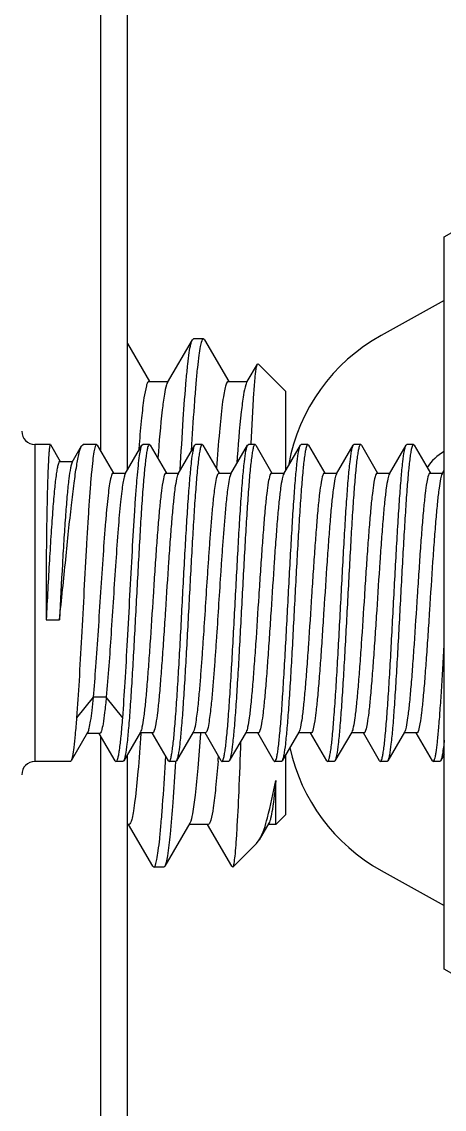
# Model space of a CAD drawing. Header units: inches. Extents: x -1293886 to -986005, y -15154 to 203628.
# Drawn here: x -1239109.9 to -1239082.6, y 83742.8 to 83813 of the extents above; entities that cross this region are included whole.
import ezdxf

# ---------------------------------------------------------------- set-up
doc = ezdxf.new("R2010")
doc.units = ezdxf.units.IN
doc.header["$LTSCALE"] = 100
doc.header["$MEASUREMENT"] = 0
doc.layers.add('W_DIM', color=4, linetype='Continuous')

# ---------------------------------------------------------------- blocks, each defined once
blk = doc.blocks.new('1111')
at = {"layer": 'W_DIM', "color": 7}
for p, q in [((-2278590.392, 1708285.977), (-2278590.392, 1708335.84)), ((-2278588.688, 1708284.758), (-2278588.688, 1708334.136)), ((-2278568.241, 1708299.812), (-2278527.345, 1708323.423)), ((-2278568.241, 1708252.59), (-2278568.241, 1708299.812)), ((-2278568.241, 1708295.71), (-2278572.32, 1708293.449)), ((-2278588.688, 1708292.934), (-2278587.261, 1708290.48)), ((-2278586.103, 1708290.411), (-2278584.496, 1708293.183)), ((-2278584.496, 1708293.183), (-2278584.429, 1708293.241)), ((-2278583.789, 1708293.241), (-2278584.429, 1708293.241)), ((-2278583.789, 1708293.241), (-2278584.429, 1708293.241)), ((-2278583.789, 1708293.241), (-2278583.798, 1708293.24)), ((-2278583.722, 1708293.183), (-2278583.789, 1708293.241)), ((-2278583.722, 1708293.183), (-2278582.149, 1708290.48)), ((-2278580.951, 1708290.48), (-2278580.299, 1708291.603)), ((-2278580.299, 1708291.603), (-2278580.252, 1708291.62)), ((-2278578.465, 1708289.833), (-2278580.252, 1708291.62)), ((-2278587.301, 1708290.48), (-2278586.063, 1708290.48)), ((-2278582.189, 1708290.48), (-2278580.951, 1708290.48)), ((-2278580.991, 1708290.411), (-2278580.951, 1708290.48)), ((-2278578.465, 1708284.758), (-2278578.465, 1708289.833)), ((-2278594.652, 1708286.425), (-2278594.652, 1708265.977)), ((-2278593.659, 1708286.425), (-2278594.652, 1708286.425)), ((-2278593.659, 1708286.425), (-2278594.652, 1708286.425)), ((-2278593.644, 1708286.412), (-2278593.659, 1708286.425)), ((-2278593.644, 1708286.412), (-2278593.017, 1708285.332)), ((-2278591.638, 1708286.331), (-2278591.53, 1708286.425)), ((-2278590.678, 1708286.425), (-2278591.53, 1708286.425)), ((-2278590.678, 1708286.425), (-2278591.53, 1708286.425)), ((-2278590.628, 1708286.382), (-2278590.678, 1708286.425)), ((-2278590.628, 1708286.382), (-2278589.581, 1708284.584)), ((-2278588.82, 1708284.532), (-2278587.746, 1708286.382)), ((-2278587.746, 1708286.382), (-2278587.697, 1708286.425)), ((-2278587.27, 1708286.425), (-2278587.697, 1708286.425)), ((-2278587.27, 1708286.425), (-2278587.697, 1708286.425)), ((-2278587.22, 1708286.382), (-2278587.27, 1708286.425)), ((-2278587.22, 1708286.382), (-2278586.173, 1708284.584)), ((-2278585.412, 1708284.532), (-2278584.339, 1708286.382)), ((-2278584.545, 1708286.395), (-2278584.568, 1708286.009)), ((-2278584.544, 1708286.413), (-2278584.545, 1708286.395)), ((-2278584.339, 1708286.382), (-2278584.289, 1708286.425)), ((-2278583.862, 1708286.425), (-2278584.289, 1708286.425)), ((-2278583.862, 1708286.425), (-2278584.289, 1708286.425)), ((-2278583.813, 1708286.382), (-2278583.862, 1708286.425)), ((-2278583.813, 1708286.382), (-2278582.765, 1708284.584)), ((-2278582.004, 1708284.532), (-2278580.931, 1708286.382)), ((-2278580.931, 1708286.382), (-2278580.881, 1708286.425)), ((-2278580.454, 1708286.425), (-2278580.881, 1708286.425)), ((-2278580.454, 1708286.425), (-2278580.881, 1708286.425)), ((-2278580.7, 1708286.459), (-2278580.699, 1708286.478)), ((-2278580.405, 1708286.382), (-2278580.454, 1708286.425)), ((-2278580.405, 1708286.382), (-2278579.357, 1708284.584)), ((-2278578.596, 1708284.532), (-2278577.523, 1708286.382)), ((-2278577.523, 1708286.382), (-2278577.473, 1708286.425)), ((-2278577.046, 1708286.425), (-2278577.473, 1708286.425)), ((-2278577.046, 1708286.425), (-2278577.473, 1708286.425)), ((-2278576.997, 1708286.382), (-2278577.046, 1708286.425)), ((-2278576.997, 1708286.382), (-2278575.949, 1708284.584)), ((-2278575.188, 1708284.532), (-2278574.115, 1708286.382)), ((-2278574.115, 1708286.382), (-2278574.065, 1708286.425)), ((-2278573.638, 1708286.425), (-2278574.065, 1708286.425)), ((-2278573.638, 1708286.425), (-2278574.065, 1708286.425)), ((-2278573.589, 1708286.382), (-2278573.638, 1708286.425)), ((-2278573.589, 1708286.382), (-2278572.541, 1708284.584)), ((-2278571.78, 1708284.532), (-2278570.707, 1708286.382)), ((-2278570.707, 1708286.382), (-2278570.657, 1708286.425)), ((-2278570.23, 1708286.425), (-2278570.657, 1708286.425)), ((-2278570.23, 1708286.425), (-2278570.657, 1708286.425)), ((-2278570.181, 1708286.382), (-2278570.23, 1708286.425)), ((-2278570.181, 1708286.382), (-2278569.133, 1708284.584)), ((-2278592.249, 1708285.284), (-2278591.638, 1708286.331)), ((-2278593.045, 1708285.332), (-2278592.221, 1708285.332)), ((-2278589.611, 1708284.584), (-2278588.79, 1708284.584)), ((-2278586.203, 1708284.584), (-2278585.382, 1708284.584)), ((-2278582.795, 1708284.584), (-2278581.974, 1708284.584)), ((-2278579.387, 1708284.584), (-2278578.566, 1708284.584)), ((-2278575.979, 1708284.584), (-2278575.158, 1708284.584)), ((-2278572.572, 1708284.584), (-2278571.75, 1708284.584)), ((-2278569.164, 1708284.584), (-2278568.342, 1708284.584)), ((-2278568.372, 1708284.532), (-2278568.241, 1708284.758)), ((-2278593.929, 1708275.118), (-2278593.077, 1708275.118)), ((-2278590.903, 1708270.127), (-2278591.969, 1708268.793)), ((-2278590.051, 1708270.127), (-2278590.903, 1708270.127)), ((-2278588.988, 1708268.793), (-2278590.051, 1708270.127)), ((-2278591.259, 1708267.844), (-2278592.324, 1708266.014)), ((-2278590.468, 1708267.792), (-2278591.289, 1708267.792)), ((-2278589.473, 1708266.027), (-2278590.498, 1708267.792)), ((-2278590.392, 1708235.306), (-2278590.392, 1708267.61)), ((-2278587.847, 1708267.869), (-2278588.924, 1708266.02)), ((-2278587.055, 1708267.817), (-2278587.877, 1708267.817)), ((-2278587.81, 1708267.83), (-2278587.814, 1708267.773)), ((-2278586.043, 1708266.02), (-2278587.086, 1708267.817)), ((-2278584.439, 1708267.869), (-2278585.516, 1708266.02)), ((-2278583.647, 1708267.817), (-2278584.469, 1708267.817)), ((-2278582.635, 1708266.02), (-2278583.678, 1708267.817)), ((-2278581.031, 1708267.869), (-2278582.109, 1708266.02)), ((-2278580.239, 1708267.817), (-2278581.061, 1708267.817)), ((-2278579.227, 1708266.02), (-2278580.27, 1708267.817)), ((-2278577.623, 1708267.869), (-2278578.701, 1708266.02)), ((-2278576.831, 1708267.817), (-2278577.653, 1708267.817)), ((-2278575.819, 1708266.02), (-2278576.862, 1708267.817)), ((-2278574.215, 1708267.869), (-2278575.293, 1708266.02)), ((-2278573.424, 1708267.817), (-2278574.245, 1708267.817)), ((-2278572.411, 1708266.02), (-2278573.454, 1708267.817)), ((-2278570.807, 1708267.869), (-2278571.885, 1708266.02)), ((-2278570.016, 1708267.817), (-2278570.837, 1708267.817)), ((-2278569.003, 1708266.02), (-2278570.046, 1708267.817)), ((-2278592.324, 1708266.014), (-2278592.367, 1708265.977)), ((-2278589.473, 1708266.027), (-2278589.415, 1708265.977)), ((-2278588.924, 1708266.02), (-2278588.974, 1708265.977)), ((-2278588.688, 1708218.266), (-2278588.688, 1708266.425)), ((-2278586.232, 1708265.952), (-2278586.227, 1708266.025)), ((-2278586.227, 1708266.025), (-2278586.212, 1708266.292)), ((-2278586.043, 1708266.02), (-2278585.993, 1708265.977)), ((-2278585.516, 1708266.02), (-2278585.566, 1708265.977)), ((-2278582.635, 1708266.02), (-2278582.585, 1708265.977)), ((-2278582.109, 1708266.02), (-2278582.158, 1708265.977)), ((-2278579.227, 1708266.02), (-2278579.177, 1708265.977)), ((-2278578.701, 1708266.02), (-2278578.75, 1708265.977)), ((-2278578.465, 1708262.569), (-2278578.465, 1708266.425)), ((-2278575.819, 1708266.02), (-2278575.778, 1708265.978)), ((-2278575.293, 1708266.02), (-2278575.342, 1708265.977)), ((-2278572.411, 1708266.02), (-2278572.361, 1708265.977)), ((-2278571.885, 1708266.02), (-2278571.934, 1708265.977)), ((-2278569.003, 1708266.02), (-2278568.953, 1708265.977)), ((-2278568.477, 1708266.02), (-2278568.526, 1708265.977)), ((-2278568.241, 1708266.425), (-2278568.477, 1708266.02)), ((-2278592.367, 1708265.977), (-2278594.652, 1708265.977)), ((-2278592.367, 1708265.977), (-2278594.652, 1708265.977)), ((-2278588.974, 1708265.977), (-2278589.415, 1708265.977)), ((-2278588.974, 1708265.977), (-2278589.415, 1708265.977)), ((-2278585.566, 1708265.977), (-2278585.993, 1708265.977)), ((-2278585.566, 1708265.977), (-2278585.993, 1708265.977)), ((-2278582.158, 1708265.977), (-2278582.585, 1708265.977)), ((-2278582.158, 1708265.977), (-2278582.585, 1708265.977)), ((-2278578.75, 1708265.977), (-2278579.177, 1708265.977)), ((-2278578.75, 1708265.977), (-2278579.177, 1708265.977)), ((-2278575.778, 1708265.978), (-2278575.769, 1708265.977)), ((-2278575.342, 1708265.977), (-2278575.769, 1708265.977)), ((-2278575.342, 1708265.977), (-2278575.769, 1708265.977)), ((-2278571.934, 1708265.977), (-2278572.361, 1708265.977)), ((-2278571.934, 1708265.977), (-2278572.361, 1708265.977)), ((-2278568.526, 1708265.977), (-2278568.953, 1708265.977)), ((-2278568.526, 1708265.977), (-2278568.953, 1708265.977)), ((-2278579.112, 1708261.922), (-2278579.112, 1708264.746)), ((-2278578.465, 1708262.569), (-2278579.112, 1708261.922)), ((-2278588.578, 1708261.922), (-2278588.688, 1708261.922)), ((-2278587.052, 1708259.219), (-2278588.618, 1708261.922)), ((-2278584.665, 1708261.99), (-2278586.278, 1708259.219)), ((-2278583.467, 1708261.922), (-2278584.705, 1708261.922)), ((-2278581.94, 1708259.219), (-2278583.507, 1708261.922)), ((-2278579.553, 1708261.99), (-2278580.174, 1708260.924)), ((-2278579.112, 1708261.922), (-2278579.593, 1708261.922)), ((-2278580.35, 1708260.683), (-2278581.873, 1708259.161)), ((-2278580.35, 1708260.683), (-2278580.174, 1708260.924)), ((-2278587.052, 1708259.219), (-2278586.985, 1708259.161)), ((-2278586.985, 1708259.161), (-2278586.975, 1708259.162)), ((-2278586.345, 1708259.161), (-2278586.985, 1708259.161)), ((-2278586.345, 1708259.161), (-2278586.985, 1708259.161)), ((-2278586.278, 1708259.219), (-2278586.345, 1708259.161)), ((-2278581.94, 1708259.219), (-2278581.873, 1708259.161)), ((-2278581.873, 1708259.161), (-2278581.863, 1708259.174)), ((-2278572.32, 1708258.953), (-2278568.241, 1708256.692)), ((-2278527.345, 1708228.979), (-2278568.241, 1708252.59))]:
    blk.add_line(p, q, dxfattribs=at)
for centre, radius, start, end in [((-2278566.537, 1708283.017), 11.928, 119, 169.65492), ((-2278594.652, 1708287.277), 0.852, 180, 270), ((-2278590.678, 1708286.396), 0.0291, 90.03314, 100.36013), ((-2278458.751, 1708275.887), 129.607, 175.34216, 175.50155), ((-2278587.27, 1708286.396), 0.0291, 90.03729, 100.77595), ((-2278583.862, 1708286.396), 0.0291, 90.03862, 100.90474), ((-2278580.454, 1708286.396), 0.0291, 90.03696, 100.7443), ((-2278577.046, 1708286.396), 0.0291, 90.03858, 100.90111), ((-2278573.638, 1708286.396), 0.0291, 90.03683, 100.73118), ((-2278570.23, 1708286.396), 0.0291, 90.03852, 100.89518), ((-2278566.537, 1708283.017), 3.408, 120.11018, 145.67319), ((-2278566.537, 1708269.385), 11.928, 192.1061, 241), ((-2278711.556, 1708276.478), 129.146, 355.34935, 355.48726), ((-2278594.652, 1708265.125), 0.852, 90, 180), ((-2278589.415, 1708266.01), 0.033, 270.00528, 275.81461), ((-2278585.993, 1708266.006), 0.0291, 270.03959, 280.99569), ((-2278582.585, 1708266.006), 0.0291, 270.04059, 281.08866), ((-2278579.177, 1708266.006), 0.0291, 270.03973, 281.00856), ((-2278572.361, 1708266.006), 0.0291, 270.03975, 281.01088), ((-2278568.953, 1708266.006), 0.0291, 270.0399, 281.02593)]:
    blk.add_arc(centre, radius, start, end, dxfattribs=at)
for points, knots in [([(-2278585.277, 1708284.798), (-2278585.217, 1708285.881), (-2278585.102, 1708287.822), (-2278584.94, 1708290.091), (-2278584.8, 1708291.528), (-2278584.709, 1708292.289), (-2278584.615, 1708292.815), (-2278584.547, 1708293.094), (-2278584.496, 1708293.183)], [0, 0, 0, 0, 0.385911, 0.691592, 0.808742, 0.899832, 0.963715, 1, 1, 1, 1]), ([(-2278583.798, 1708293.24), (-2278583.851, 1708293.227), (-2278583.921, 1708293.022), (-2278584.003, 1708292.693), (-2278584.091, 1708292.104), (-2278584.181, 1708291.331), (-2278584.272, 1708290.351), (-2278584.403, 1708288.692), (-2278584.487, 1708287.357), (-2278584.544, 1708286.413)], [0, 0, 0, 0, 0.023672, 0.077003, 0.161165, 0.275446, 0.418458, 0.588412, 1, 1, 1, 1]), ([(-2278580.699, 1708286.478), (-2278580.651, 1708287.571), (-2278580.587, 1708289.02), (-2278580.454, 1708290.675), (-2278580.394, 1708291.241), (-2278580.348, 1708291.448)], [0, 0, 0, 0, 0.658368, 0.872259, 1, 1, 1, 1]), ([(-2278580.348, 1708291.448), (-2278580.345, 1708291.466), (-2278580.332, 1708291.518), (-2278580.317, 1708291.572), (-2278580.299, 1708291.603)], [0, 0, 0, 0, 0.32729, 1, 1, 1, 1]), ([(-2278587.301, 1708290.48), (-2278587.335, 1708290.48), (-2278587.411, 1708290.376), (-2278587.513, 1708290.037), (-2278587.652, 1708289.257), (-2278587.793, 1708287.998), (-2278587.883, 1708286.989), (-2278587.93, 1708286.412)], [0, 0, 0, 0, 0.024869, 0.076568, 0.270487, 0.581865, 1, 1, 1, 1]), ([(-2278586.159, 1708290.281), (-2278586.227, 1708290.082), (-2278586.326, 1708289.537), (-2278586.534, 1708287.968), (-2278586.641, 1708286.596), (-2278586.719, 1708285.565)], [0, 0, 0, 0, 0.132644, 0.347693, 1, 1, 1, 1]), ([(-2278582.189, 1708290.48), (-2278582.233, 1708290.48), (-2278582.32, 1708290.325), (-2278582.39, 1708290.06), (-2278582.484, 1708289.586), (-2278582.614, 1708288.639), (-2278582.772, 1708287.051), (-2278582.878, 1708285.681), (-2278582.934, 1708284.899)], [0, 0, 0, 0, 0.023282, 0.075204, 0.158212, 0.271837, 0.585296, 1, 1, 1, 1]), ([(-2278581.048, 1708290.277), (-2278581.12, 1708290.065), (-2278581.223, 1708289.48), (-2278581.441, 1708287.794), (-2278581.552, 1708286.318), (-2278581.633, 1708285.21)], [0, 0, 0, 0, 0.131654, 0.346807, 1, 1, 1, 1]), ([(-2278593.661, 1708286.424), (-2278593.684, 1708286.418), (-2278593.696, 1708286.312), (-2278593.729, 1708286.158), (-2278593.75, 1708285.863), (-2278593.777, 1708285.481), (-2278593.8, 1708284.991), (-2278593.823, 1708284.408), (-2278593.844, 1708283.735), (-2278593.871, 1708282.682), (-2278593.899, 1708281.205), (-2278593.923, 1708279.285), (-2278593.935, 1708277.232), (-2278593.933, 1708275.828), (-2278593.929, 1708275.118)], [0, 0, 0, 0, 0.006277, 0.021923, 0.047061, 0.081471, 0.124793, 0.17657, 0.236243, 0.303168, 0.455809, 0.627887, 0.811933, 1, 1, 1, 1]), ([(-2278593.659, 1708286.425), (-2278593.659, 1708286.425), (-2278593.659, 1708286.425), (-2278593.659, 1708286.425), (-2278593.66, 1708286.425), (-2278593.661, 1708286.424), (-2278593.661, 1708286.424), (-2278593.671, 1708286.422), (-2278593.649, 1708286.425), (-2278593.659, 1708286.425)], [0, 0, 0, 0, 0, 0.247546, 0.495092, 1, 1, 1, 1.000857, 1.000857, 1.000857, 1.000857]), ([(-2278590.683, 1708286.424), (-2278590.701, 1708286.421), (-2278590.736, 1708286.375), (-2278590.793, 1708286.22), (-2278590.861, 1708285.879), (-2278590.936, 1708285.323), (-2278591.013, 1708284.563), (-2278591.091, 1708283.622), (-2278591.17, 1708282.518), (-2278591.249, 1708281.276), (-2278591.358, 1708279.424), (-2278591.489, 1708276.984), (-2278591.643, 1708274.059), (-2278591.796, 1708271.32), (-2278591.908, 1708269.587), (-2278591.969, 1708268.793)], [0, 0, 0, 0, 0.003023, 0.008655, 0.02883, 0.060884, 0.10423, 0.157961, 0.220923, 0.291749, 0.368894, 0.535298, 0.705669, 0.865188, 1, 1, 1, 1]), ([(-2278588.988, 1708268.793), (-2278588.93, 1708269.556), (-2278588.821, 1708271.222), (-2278588.673, 1708273.856), (-2278588.524, 1708276.68), (-2278588.375, 1708279.466), (-2278588.247, 1708281.658), (-2278588.14, 1708283.224), (-2278588.064, 1708284.198), (-2278587.988, 1708285.009), (-2278587.916, 1708285.642), (-2278587.841, 1708286.078), (-2278587.788, 1708286.31), (-2278587.746, 1708286.382)], [0, 0, 0, 0, 0.130118, 0.283774, 0.448524, 0.611007, 0.75805, 0.821983, 0.877746, 0.924216, 0.960473, 0.985838, 1, 1, 1, 1]), ([(-2278587.275, 1708286.424), (-2278587.3, 1708286.419), (-2278587.345, 1708286.34), (-2278587.388, 1708286.197), (-2278587.438, 1708285.954), (-2278587.511, 1708285.467), (-2278587.599, 1708284.65), (-2278587.697, 1708283.453), (-2278587.797, 1708281.994), (-2278587.898, 1708280.326), (-2278587.999, 1708278.51), (-2278588.1, 1708276.611), (-2278588.202, 1708274.698), (-2278588.303, 1708272.838), (-2278588.403, 1708271.099), (-2278588.504, 1708269.544), (-2278588.603, 1708268.228), (-2278588.702, 1708267.2), (-2278588.785, 1708266.538), (-2278588.862, 1708266.182), (-2278588.9, 1708266.061), (-2278588.924, 1708266.02)], [0, 0, 0, 0, 0.003704, 0.011323, 0.023191, 0.03929, 0.083673, 0.142993, 0.215158, 0.297591, 0.387338, 0.481186, 0.575764, 0.667671, 0.753614, 0.830513, 0.895616, 0.946611, 0.98173, 0.992985, 1, 1, 1, 1]), ([(-2278585.987, 1708265.978), (-2278585.962, 1708265.982), (-2278585.918, 1708266.062), (-2278585.875, 1708266.206), (-2278585.825, 1708266.449), (-2278585.751, 1708266.935), (-2278585.664, 1708267.752), (-2278585.565, 1708268.949), (-2278585.465, 1708270.408), (-2278585.365, 1708272.075), (-2278585.264, 1708273.891), (-2278585.163, 1708275.79), (-2278585.061, 1708277.703), (-2278584.96, 1708279.563), (-2278584.859, 1708281.301), (-2278584.759, 1708282.856), (-2278584.66, 1708284.172), (-2278584.561, 1708285.201), (-2278584.478, 1708285.863), (-2278584.401, 1708286.219), (-2278584.363, 1708286.34), (-2278584.339, 1708286.382)], [0, 0, 0, 0, 0.003711, 0.011336, 0.02321, 0.039312, 0.083698, 0.143015, 0.215173, 0.297594, 0.387327, 0.481159, 0.575721, 0.667617, 0.753551, 0.830448, 0.895556, 0.946563, 0.981704, 0.992971, 1, 1, 1, 1]), ([(-2278583.868, 1708286.424), (-2278583.892, 1708286.419), (-2278583.937, 1708286.34), (-2278583.98, 1708286.196), (-2278584.03, 1708285.953), (-2278584.104, 1708285.467), (-2278584.191, 1708284.65), (-2278584.29, 1708283.452), (-2278584.389, 1708281.993), (-2278584.49, 1708280.326), (-2278584.591, 1708278.51), (-2278584.692, 1708276.611), (-2278584.794, 1708274.697), (-2278584.895, 1708272.838), (-2278584.996, 1708271.099), (-2278585.096, 1708269.544), (-2278585.195, 1708268.228), (-2278585.294, 1708267.2), (-2278585.377, 1708266.538), (-2278585.454, 1708266.182), (-2278585.492, 1708266.061), (-2278585.516, 1708266.02)], [0, 0, 0, 0, 0.003708, 0.011332, 0.023206, 0.03931, 0.083702, 0.143027, 0.215196, 0.297632, 0.387379, 0.481219, 0.575788, 0.66769, 0.753628, 0.830521, 0.895618, 0.946611, 0.98173, 0.992985, 1, 1, 1, 1]), ([(-2278582.579, 1708265.978), (-2278582.554, 1708265.982), (-2278582.51, 1708266.062), (-2278582.467, 1708266.206), (-2278582.417, 1708266.449), (-2278582.343, 1708266.936), (-2278582.256, 1708267.752), (-2278582.157, 1708268.95), (-2278582.057, 1708270.409), (-2278581.957, 1708272.076), (-2278581.856, 1708273.891), (-2278581.755, 1708275.79), (-2278581.653, 1708277.703), (-2278581.552, 1708279.563), (-2278581.451, 1708281.301), (-2278581.351, 1708282.856), (-2278581.252, 1708284.172), (-2278581.153, 1708285.201), (-2278581.07, 1708285.863), (-2278580.993, 1708286.219), (-2278580.955, 1708286.34), (-2278580.931, 1708286.382)], [0, 0, 0, 0, 0.003714, 0.011343, 0.023221, 0.039327, 0.08372, 0.14304, 0.215198, 0.297619, 0.387351, 0.481178, 0.575732, 0.667622, 0.753555, 0.83045, 0.895556, 0.946562, 0.981703, 0.992971, 1, 1, 1, 1]), ([(-2278580.459, 1708286.424), (-2278580.484, 1708286.42), (-2278580.529, 1708286.34), (-2278580.572, 1708286.197), (-2278580.622, 1708285.954), (-2278580.696, 1708285.467), (-2278580.783, 1708284.651), (-2278580.881, 1708283.453), (-2278580.981, 1708281.994), (-2278581.082, 1708280.327), (-2278581.183, 1708278.511), (-2278581.284, 1708276.612), (-2278581.386, 1708274.698), (-2278581.487, 1708272.838), (-2278581.588, 1708271.099), (-2278581.688, 1708269.544), (-2278581.787, 1708268.228), (-2278581.886, 1708267.2), (-2278581.969, 1708266.538), (-2278582.046, 1708266.182), (-2278582.084, 1708266.061), (-2278582.109, 1708266.02)], [0, 0, 0, 0, 0.003703, 0.011321, 0.023188, 0.039286, 0.083667, 0.142986, 0.21515, 0.297581, 0.387329, 0.481177, 0.575755, 0.667664, 0.753609, 0.83051, 0.895615, 0.94661, 0.98173, 0.992984, 1, 1, 1, 1]), ([(-2278579.171, 1708265.978), (-2278579.146, 1708265.982), (-2278579.102, 1708266.062), (-2278579.059, 1708266.206), (-2278579.009, 1708266.449), (-2278578.935, 1708266.935), (-2278578.848, 1708267.752), (-2278578.749, 1708268.949), (-2278578.65, 1708270.408), (-2278578.549, 1708272.075), (-2278578.448, 1708273.891), (-2278578.347, 1708275.79), (-2278578.245, 1708277.703), (-2278578.144, 1708279.563), (-2278578.044, 1708281.301), (-2278577.943, 1708282.856), (-2278577.844, 1708284.172), (-2278577.745, 1708285.201), (-2278577.662, 1708285.863), (-2278577.585, 1708286.219), (-2278577.547, 1708286.34), (-2278577.523, 1708286.382)], [0, 0, 0, 0, 0.003711, 0.011337, 0.023212, 0.039314, 0.0837, 0.143018, 0.215176, 0.297599, 0.387332, 0.481164, 0.575726, 0.667621, 0.753554, 0.830449, 0.895556, 0.946563, 0.981704, 0.992971, 1, 1, 1, 1]), ([(-2278577.052, 1708286.424), (-2278577.077, 1708286.419), (-2278577.121, 1708286.34), (-2278577.164, 1708286.196), (-2278577.214, 1708285.953), (-2278577.288, 1708285.467), (-2278577.375, 1708284.65), (-2278577.474, 1708283.452), (-2278577.574, 1708281.993), (-2278577.674, 1708280.326), (-2278577.775, 1708278.51), (-2278577.877, 1708276.611), (-2278577.978, 1708274.697), (-2278578.079, 1708272.838), (-2278578.18, 1708271.099), (-2278578.28, 1708269.544), (-2278578.379, 1708268.228), (-2278578.478, 1708267.2), (-2278578.561, 1708266.538), (-2278578.639, 1708266.182), (-2278578.676, 1708266.061), (-2278578.701, 1708266.02)], [0, 0, 0, 0, 0.003708, 0.011332, 0.023206, 0.039309, 0.083701, 0.143026, 0.215196, 0.297631, 0.387378, 0.481219, 0.575788, 0.66769, 0.753628, 0.830521, 0.895618, 0.94661, 0.98173, 0.992985, 1, 1, 1, 1]), ([(-2278575.769, 1708265.977), (-2278575.746, 1708265.977), (-2278575.696, 1708266.051), (-2278575.657, 1708266.186), (-2278575.605, 1708266.422), (-2278575.532, 1708266.899), (-2278575.444, 1708267.707), (-2278575.346, 1708268.896), (-2278575.245, 1708270.351), (-2278575.144, 1708272.017), (-2278575.043, 1708273.835), (-2278574.941, 1708275.738), (-2278574.84, 1708277.658), (-2278574.738, 1708279.526), (-2278574.637, 1708281.273), (-2278574.536, 1708282.836), (-2278574.437, 1708284.159), (-2278574.338, 1708285.194), (-2278574.254, 1708285.86), (-2278574.177, 1708286.218), (-2278574.139, 1708286.34), (-2278574.115, 1708286.382)], [0, 0, 0, 0, 0.003386, 0.010605, 0.022094, 0.037845, 0.081651, 0.140562, 0.21249, 0.294853, 0.384679, 0.47873, 0.573605, 0.66588, 0.752224, 0.829521, 0.894986, 0.946281, 0.981617, 0.992941, 1, 1, 1, 1]), ([(-2278573.644, 1708286.424), (-2278573.668, 1708286.42), (-2278573.713, 1708286.34), (-2278573.756, 1708286.197), (-2278573.806, 1708285.954), (-2278573.88, 1708285.467), (-2278573.967, 1708284.651), (-2278574.066, 1708283.453), (-2278574.166, 1708281.994), (-2278574.266, 1708280.327), (-2278574.367, 1708278.511), (-2278574.469, 1708276.612), (-2278574.57, 1708274.698), (-2278574.671, 1708272.838), (-2278574.772, 1708271.099), (-2278574.872, 1708269.544), (-2278574.971, 1708268.228), (-2278575.07, 1708267.2), (-2278575.154, 1708266.538), (-2278575.231, 1708266.182), (-2278575.269, 1708266.061), (-2278575.293, 1708266.02)], [0, 0, 0, 0, 0.003703, 0.01132, 0.023187, 0.039284, 0.083664, 0.142983, 0.215146, 0.297577, 0.387325, 0.481173, 0.575752, 0.667661, 0.753607, 0.830509, 0.895614, 0.946609, 0.98173, 0.992984, 1, 1, 1, 1]), ([(-2278572.355, 1708265.978), (-2278572.331, 1708265.982), (-2278572.286, 1708266.062), (-2278572.243, 1708266.206), (-2278572.193, 1708266.449), (-2278572.119, 1708266.935), (-2278572.032, 1708267.752), (-2278571.934, 1708268.949), (-2278571.834, 1708270.408), (-2278571.733, 1708272.075), (-2278571.632, 1708273.891), (-2278571.531, 1708275.79), (-2278571.43, 1708277.703), (-2278571.328, 1708279.563), (-2278571.228, 1708281.301), (-2278571.127, 1708282.856), (-2278571.028, 1708284.172), (-2278570.929, 1708285.201), (-2278570.846, 1708285.863), (-2278570.769, 1708286.219), (-2278570.731, 1708286.34), (-2278570.707, 1708286.382)], [0, 0, 0, 0, 0.003711, 0.011337, 0.023212, 0.039315, 0.083701, 0.143019, 0.215177, 0.2976, 0.387333, 0.481165, 0.575727, 0.667621, 0.753554, 0.830449, 0.895556, 0.946563, 0.981704, 0.992971, 1, 1, 1, 1]), ([(-2278570.236, 1708286.424), (-2278570.261, 1708286.419), (-2278570.305, 1708286.34), (-2278570.348, 1708286.196), (-2278570.398, 1708285.953), (-2278570.472, 1708285.467), (-2278570.559, 1708284.65), (-2278570.658, 1708283.452), (-2278570.758, 1708281.993), (-2278570.858, 1708280.326), (-2278570.959, 1708278.51), (-2278571.061, 1708276.611), (-2278571.162, 1708274.697), (-2278571.263, 1708272.838), (-2278571.364, 1708271.099), (-2278571.464, 1708269.544), (-2278571.563, 1708268.228), (-2278571.662, 1708267.2), (-2278571.746, 1708266.538), (-2278571.823, 1708266.182), (-2278571.861, 1708266.061), (-2278571.885, 1708266.02)], [0, 0, 0, 0, 0.003708, 0.011331, 0.023205, 0.039308, 0.083699, 0.143025, 0.215195, 0.297631, 0.387378, 0.481219, 0.575789, 0.667691, 0.753629, 0.830521, 0.895618, 0.946611, 0.981731, 0.992985, 1, 1, 1, 1]), ([(-2278593.077, 1708275.118), (-2278592.931, 1708276.416), (-2278592.736, 1708278.325), (-2278592.485, 1708280.787), (-2278592.31, 1708282.425), (-2278592.141, 1708283.833), (-2278591.984, 1708284.963), (-2278591.829, 1708285.763), (-2278591.719, 1708286.193), (-2278591.638, 1708286.331)], [0, 0, 0, 0, 0.346094, 0.50857, 0.65594, 0.782806, 0.884568, 0.957661, 1, 1, 1, 1]), ([(-2278593.045, 1708285.332), (-2278593.071, 1708285.332), (-2278593.127, 1708285.25), (-2278593.17, 1708285.101), (-2278593.228, 1708284.842), (-2278593.308, 1708284.322), (-2278593.403, 1708283.45), (-2278593.51, 1708282.18), (-2278593.616, 1708280.646), (-2278593.722, 1708278.913), (-2278593.826, 1708277.048), (-2278593.894, 1708275.768), (-2278593.929, 1708275.118)], [0, 0, 0, 0, 0.007534, 0.023454, 0.048663, 0.083048, 0.177833, 0.303692, 0.455223, 0.626216, 0.810017, 1, 1, 1, 1]), ([(-2278592.249, 1708285.284), (-2278592.274, 1708285.241), (-2278592.314, 1708285.119), (-2278592.394, 1708284.764), (-2278592.481, 1708284.113), (-2278592.582, 1708283.111), (-2278592.682, 1708281.841), (-2278592.783, 1708280.353), (-2278592.919, 1708278.087), (-2278593.013, 1708276.324), (-2278593.077, 1708275.118)], [0, 0, 0, 0, 0.014497, 0.037247, 0.107063, 0.207049, 0.333333, 0.481179, 0.645288, 1, 1, 1, 1]), ([(-2278589.611, 1708284.584), (-2278589.652, 1708284.584), (-2278589.725, 1708284.423), (-2278589.786, 1708284.171), (-2278589.867, 1708283.704), (-2278589.942, 1708283.094), (-2278590.021, 1708282.323), (-2278590.133, 1708281.048), (-2278590.266, 1708279.221), (-2278590.42, 1708276.872), (-2278590.575, 1708274.464), (-2278590.729, 1708272.208), (-2278590.841, 1708270.78), (-2278590.903, 1708270.127)], [0, 0, 0, 0, 0.008447, 0.028211, 0.059849, 0.102845, 0.156318, 0.219121, 0.36706, 0.533759, 0.704628, 0.864703, 1, 1, 1, 1]), ([(-2278588.82, 1708284.532), (-2278588.858, 1708284.466), (-2278588.913, 1708284.265), (-2278588.986, 1708283.889), (-2278589.059, 1708283.356), (-2278589.168, 1708282.375), (-2278589.295, 1708280.864), (-2278589.443, 1708278.803), (-2278589.59, 1708276.533), (-2278589.779, 1708273.617), (-2278589.924, 1708271.477), (-2278590.051, 1708270.127)], [0, 0, 0, 0, 0.015824, 0.042527, 0.079816, 0.127025, 0.247356, 0.394063, 0.555499, 0.718817, 1, 1, 1, 1]), ([(-2278586.203, 1708284.584), (-2278586.225, 1708284.584), (-2278586.274, 1708284.529), (-2278586.343, 1708284.334), (-2278586.432, 1708283.898), (-2278586.525, 1708283.186), (-2278586.624, 1708282.219), (-2278586.724, 1708281.04), (-2278586.824, 1708279.687), (-2278586.925, 1708278.21), (-2278587.059, 1708276.146), (-2278587.19, 1708274.097), (-2278587.328, 1708272.138), (-2278587.428, 1708270.851), (-2278587.528, 1708269.756), (-2278587.623, 1708268.888), (-2278587.723, 1708268.287), (-2278587.79, 1708267.967), (-2278587.847, 1708267.869)], [0, 0, 0, 0, 0.003779, 0.011114, 0.038197, 0.081557, 0.139812, 0.210943, 0.29244, 0.38141, 0.474689, 0.66085, 0.747103, 0.824649, 0.89074, 0.943055, 0.979813, 1, 1, 1, 1]), ([(-2278585.412, 1708284.532), (-2278585.469, 1708284.434), (-2278585.536, 1708284.113), (-2278585.636, 1708283.513), (-2278585.731, 1708282.644), (-2278585.831, 1708281.549), (-2278585.931, 1708280.262), (-2278586.068, 1708278.302), (-2278586.199, 1708276.254), (-2278586.334, 1708274.19), (-2278586.435, 1708272.713), (-2278586.535, 1708271.361), (-2278586.634, 1708270.182), (-2278586.734, 1708269.215), (-2278586.827, 1708268.504), (-2278586.916, 1708268.067), (-2278586.985, 1708267.872), (-2278587.034, 1708267.817), (-2278587.055, 1708267.817)], [0, 0, 0, 0, 0.020221, 0.057009, 0.109346, 0.175452, 0.253005, 0.33926, 0.525406, 0.618671, 0.707626, 0.789106, 0.860222, 0.918463, 0.961813, 0.988889, 0.996221, 1, 1, 1, 1]), ([(-2278582.795, 1708284.584), (-2278582.916, 1708284.461), (-2278582.994, 1708284.09), (-2278583.058, 1708283.583), (-2278583.134, 1708283.058), (-2278583.2, 1708282.361), (-2278583.279, 1708281.487), (-2278583.361, 1708280.438), (-2278583.436, 1708279.388), (-2278583.532, 1708277.988), (-2278583.645, 1708276.238), (-2278583.758, 1708274.488), (-2278583.853, 1708273.088), (-2278583.928, 1708272.039), (-2278584.009, 1708270.989), (-2278584.086, 1708270.116), (-2278584.156, 1708269.418), (-2278584.22, 1708268.895), (-2278584.297, 1708268.378), (-2278584.361, 1708268.026), (-2278584.439, 1708267.869)], [0, 0, 0, 0, 0.030768, 0.062218, 0.093344, 0.124643, 0.187198, 0.249714, 0.31225, 0.374778, 0.499837, 0.624896, 0.687425, 0.749956, 0.812483, 0.875017, 0.906295, 0.937525, 0.968815, 1, 1, 1, 1]), ([(-2278582.004, 1708284.532), (-2278582.082, 1708284.376), (-2278582.146, 1708284.024), (-2278582.223, 1708283.507), (-2278582.287, 1708282.984), (-2278582.356, 1708282.286), (-2278582.433, 1708281.412), (-2278582.515, 1708280.363), (-2278582.59, 1708279.313), (-2278582.685, 1708277.913), (-2278582.798, 1708276.163), (-2278582.911, 1708274.413), (-2278583.006, 1708273.013), (-2278583.081, 1708271.964), (-2278583.164, 1708270.915), (-2278583.243, 1708270.041), (-2278583.309, 1708269.343), (-2278583.385, 1708268.819), (-2278583.448, 1708268.311), (-2278583.527, 1708267.941), (-2278583.647, 1708267.817)], [0, 0, 0, 0, 0.031186, 0.062475, 0.093704, 0.124983, 0.187517, 0.250043, 0.312574, 0.375103, 0.500161, 0.62522, 0.687747, 0.750283, 0.812799, 0.875353, 0.906651, 0.937778, 0.969229, 1, 1, 1, 1]), ([(-2278579.387, 1708284.584), (-2278579.409, 1708284.584), (-2278579.458, 1708284.529), (-2278579.527, 1708284.334), (-2278579.616, 1708283.898), (-2278579.709, 1708283.186), (-2278579.808, 1708282.219), (-2278579.908, 1708281.04), (-2278580.008, 1708279.687), (-2278580.109, 1708278.21), (-2278580.243, 1708276.146), (-2278580.374, 1708274.097), (-2278580.512, 1708272.138), (-2278580.612, 1708270.851), (-2278580.712, 1708269.756), (-2278580.807, 1708268.888), (-2278580.907, 1708268.287), (-2278580.974, 1708267.967), (-2278581.031, 1708267.869)], [0, 0, 0, 0, 0.003779, 0.011113, 0.038196, 0.081556, 0.139811, 0.210942, 0.292439, 0.38141, 0.474689, 0.66085, 0.747103, 0.824649, 0.89074, 0.943055, 0.979813, 1, 1, 1, 1]), ([(-2278578.596, 1708284.532), (-2278578.653, 1708284.434), (-2278578.72, 1708284.113), (-2278578.82, 1708283.513), (-2278578.915, 1708282.644), (-2278579.015, 1708281.549), (-2278579.115, 1708280.262), (-2278579.253, 1708278.302), (-2278579.384, 1708276.254), (-2278579.518, 1708274.19), (-2278579.619, 1708272.713), (-2278579.719, 1708271.361), (-2278579.818, 1708270.182), (-2278579.918, 1708269.215), (-2278580.011, 1708268.504), (-2278580.1, 1708268.067), (-2278580.169, 1708267.872), (-2278580.218, 1708267.817), (-2278580.239, 1708267.817)], [0, 0, 0, 0, 0.020221, 0.057009, 0.109346, 0.175452, 0.253005, 0.33926, 0.525406, 0.618671, 0.707625, 0.789106, 0.860221, 0.918463, 0.961812, 0.988889, 0.996221, 1, 1, 1, 1]), ([(-2278575.979, 1708284.584), (-2278576.001, 1708284.584), (-2278576.05, 1708284.529), (-2278576.119, 1708284.334), (-2278576.208, 1708283.898), (-2278576.301, 1708283.186), (-2278576.401, 1708282.219), (-2278576.5, 1708281.04), (-2278576.6, 1708279.687), (-2278576.701, 1708278.21), (-2278576.835, 1708276.146), (-2278576.966, 1708274.098), (-2278577.104, 1708272.138), (-2278577.204, 1708270.851), (-2278577.304, 1708269.756), (-2278577.399, 1708268.888), (-2278577.499, 1708268.287), (-2278577.566, 1708267.967), (-2278577.623, 1708267.869)], [0, 0, 0, 0, 0.003779, 0.011113, 0.038196, 0.081555, 0.139809, 0.210939, 0.292435, 0.381405, 0.474683, 0.660843, 0.747096, 0.824643, 0.890735, 0.943051, 0.979811, 1, 1, 1, 1]), ([(-2278575.188, 1708284.532), (-2278575.245, 1708284.434), (-2278575.312, 1708284.113), (-2278575.412, 1708283.513), (-2278575.507, 1708282.644), (-2278575.607, 1708281.549), (-2278575.707, 1708280.262), (-2278575.845, 1708278.302), (-2278575.976, 1708276.254), (-2278576.11, 1708274.19), (-2278576.211, 1708272.713), (-2278576.311, 1708271.361), (-2278576.41, 1708270.182), (-2278576.51, 1708269.216), (-2278576.603, 1708268.504), (-2278576.692, 1708268.067), (-2278576.761, 1708267.872), (-2278576.81, 1708267.817), (-2278576.831, 1708267.817)], [0, 0, 0, 0, 0.020221, 0.057008, 0.109345, 0.17545, 0.253003, 0.339257, 0.525401, 0.618666, 0.70762, 0.789101, 0.860217, 0.918459, 0.96181, 0.988888, 0.996221, 1, 1, 1, 1]), ([(-2278572.572, 1708284.584), (-2278572.593, 1708284.584), (-2278572.642, 1708284.529), (-2278572.711, 1708284.334), (-2278572.8, 1708283.898), (-2278572.893, 1708283.186), (-2278572.993, 1708282.219), (-2278573.092, 1708281.04), (-2278573.192, 1708279.687), (-2278573.293, 1708278.21), (-2278573.427, 1708276.146), (-2278573.559, 1708274.097), (-2278573.696, 1708272.138), (-2278573.796, 1708270.851), (-2278573.896, 1708269.756), (-2278573.991, 1708268.888), (-2278574.091, 1708268.287), (-2278574.158, 1708267.967), (-2278574.215, 1708267.869)], [0, 0, 0, 0, 0.003779, 0.011114, 0.038196, 0.081556, 0.139811, 0.210942, 0.292439, 0.38141, 0.474688, 0.660849, 0.747103, 0.824649, 0.89074, 0.943055, 0.979813, 1, 1, 1, 1]), ([(-2278571.78, 1708284.532), (-2278571.837, 1708284.434), (-2278571.904, 1708284.113), (-2278572.005, 1708283.513), (-2278572.099, 1708282.644), (-2278572.199, 1708281.549), (-2278572.299, 1708280.262), (-2278572.437, 1708278.302), (-2278572.568, 1708276.254), (-2278572.702, 1708274.19), (-2278572.803, 1708272.713), (-2278572.903, 1708271.361), (-2278573.003, 1708270.182), (-2278573.102, 1708269.216), (-2278573.195, 1708268.504), (-2278573.284, 1708268.067), (-2278573.353, 1708267.872), (-2278573.402, 1708267.817), (-2278573.424, 1708267.817)], [0, 0, 0, 0, 0.020221, 0.057009, 0.109346, 0.175452, 0.253005, 0.33926, 0.525406, 0.618671, 0.707625, 0.789106, 0.860221, 0.918463, 0.961812, 0.988889, 0.996222, 1, 1, 1, 1]), ([(-2278569.164, 1708284.584), (-2278569.185, 1708284.584), (-2278569.234, 1708284.529), (-2278569.303, 1708284.334), (-2278569.392, 1708283.898), (-2278569.485, 1708283.186), (-2278569.585, 1708282.219), (-2278569.684, 1708281.04), (-2278569.784, 1708279.687), (-2278569.885, 1708278.21), (-2278570.02, 1708276.146), (-2278570.151, 1708274.097), (-2278570.288, 1708272.138), (-2278570.388, 1708270.851), (-2278570.489, 1708269.756), (-2278570.583, 1708268.888), (-2278570.683, 1708268.287), (-2278570.75, 1708267.967), (-2278570.807, 1708267.869)], [0, 0, 0, 0, 0.003779, 0.011114, 0.038197, 0.081556, 0.139811, 0.210942, 0.292439, 0.381409, 0.474688, 0.660849, 0.747103, 0.824649, 0.89074, 0.943055, 0.979813, 1, 1, 1, 1]), ([(-2278568.372, 1708284.532), (-2278568.429, 1708284.434), (-2278568.496, 1708284.113), (-2278568.597, 1708283.513), (-2278568.691, 1708282.644), (-2278568.791, 1708281.549), (-2278568.891, 1708280.262), (-2278569.029, 1708278.302), (-2278569.16, 1708276.254), (-2278569.294, 1708274.19), (-2278569.395, 1708272.713), (-2278569.495, 1708271.361), (-2278569.595, 1708270.182), (-2278569.694, 1708269.216), (-2278569.787, 1708268.504), (-2278569.876, 1708268.067), (-2278569.945, 1708267.872), (-2278569.994, 1708267.817), (-2278570.016, 1708267.817)], [0, 0, 0, 0, 0.020221, 0.057009, 0.109346, 0.175452, 0.253005, 0.33926, 0.525406, 0.618671, 0.707625, 0.789106, 0.860221, 0.918463, 0.961812, 0.988888, 0.996222, 1, 1, 1, 1]), ([(-2278568.948, 1708265.978), (-2278568.928, 1708265.981), (-2278568.889, 1708266.038), (-2278568.852, 1708266.148), (-2278568.808, 1708266.328), (-2278568.745, 1708266.691), (-2278568.67, 1708267.301), (-2278568.585, 1708268.206), (-2278568.499, 1708269.322), (-2278568.413, 1708270.619), (-2278568.326, 1708272.065), (-2278568.269, 1708273.074), (-2278568.241, 1708273.597)], [0, 0, 0, 0, 0.007976, 0.023399, 0.047119, 0.079188, 0.167777, 0.287121, 0.434165, 0.605074, 0.795358, 1, 1, 1, 1]), ([(-2278590.903, 1708270.127), (-2278590.93, 1708269.839), (-2278590.982, 1708269.324), (-2278591.065, 1708268.648), (-2278591.151, 1708268.176), (-2278591.212, 1708267.924), (-2278591.259, 1708267.844)], [0, 0, 0, 0, 0.374921, 0.67078, 0.880329, 1, 1, 1, 1]), ([(-2278590.051, 1708270.127), (-2278590.082, 1708269.795), (-2278590.141, 1708269.216), (-2278590.236, 1708268.491), (-2278590.326, 1708268.046), (-2278590.396, 1708267.848), (-2278590.446, 1708267.792), (-2278590.468, 1708267.792)], [0, 0, 0, 0, 0.416821, 0.727006, 0.920674, 0.973077, 1, 1, 1, 1]), ([(-2278591.969, 1708268.793), (-2278591.997, 1708268.434), (-2278592.051, 1708267.796), (-2278592.132, 1708266.962), (-2278592.22, 1708266.4), (-2278592.273, 1708266.102), (-2278592.324, 1708266.014)], [0, 0, 0, 0, 0.385426, 0.68535, 0.89169, 1, 1, 1, 1]), ([(-2278589.412, 1708265.977), (-2278589.387, 1708265.98), (-2278589.337, 1708266.054), (-2278589.294, 1708266.194), (-2278589.241, 1708266.429), (-2278589.166, 1708266.904), (-2278589.077, 1708267.704), (-2278589.019, 1708268.396), (-2278588.988, 1708268.793)], [0, 0, 0, 0, 0.025999, 0.078741, 0.161216, 0.273457, 0.583864, 1, 1, 1, 1]), ([(-2278587.814, 1708267.773), (-2278587.872, 1708266.955), (-2278587.98, 1708265.521), (-2278588.142, 1708263.856), (-2278588.276, 1708262.862), (-2278588.372, 1708262.363), (-2278588.443, 1708262.087), (-2278588.533, 1708261.922), (-2278588.578, 1708261.922)], [0, 0, 0, 0, 0.413981, 0.72778, 0.84167, 0.924911, 0.976907, 1, 1, 1, 1]), ([(-2278583.98, 1708267.78), (-2278584.032, 1708267.039), (-2278584.135, 1708265.714), (-2278584.286, 1708263.976), (-2278584.461, 1708262.799), (-2278584.559, 1708262.171), (-2278584.665, 1708261.99)], [0, 0, 0, 0, 0.381891, 0.683609, 0.892235, 1, 1, 1, 1]), ([(-2278581.863, 1708259.174), (-2278581.822, 1708259.24), (-2278581.789, 1708259.483), (-2278581.723, 1708259.947), (-2278581.668, 1708260.659), (-2278581.575, 1708262.047), (-2278581.471, 1708264.279), (-2278581.396, 1708266.196), (-2278581.357, 1708267.274)], [0, 0, 0, 0, 0.028803, 0.087347, 0.175234, 0.291375, 0.601546, 1, 1, 1, 1]), ([(-2278568.241, 1708267.361), (-2278568.273, 1708267.06), (-2278568.316, 1708266.663), (-2278568.405, 1708266.218), (-2278568.448, 1708266.069), (-2278568.477, 1708266.02)], [0, 0, 0, 0, 0.664814, 0.874197, 1, 1, 1, 1]), ([(-2278582.835, 1708266.007), (-2278582.883, 1708265.428), (-2278582.973, 1708264.414), (-2278583.115, 1708263.151), (-2278583.253, 1708262.367), (-2278583.356, 1708262.026), (-2278583.432, 1708261.922), (-2278583.467, 1708261.922)], [0, 0, 0, 0, 0.418103, 0.729509, 0.923457, 0.975156, 1, 1, 1, 1]), ([(-2278586.975, 1708259.162), (-2278586.923, 1708259.175), (-2278586.853, 1708259.378), (-2278586.77, 1708259.706), (-2278586.683, 1708260.292), (-2278586.594, 1708261.061), (-2278586.503, 1708262.035), (-2278586.373, 1708263.685), (-2278586.288, 1708265.013), (-2278586.232, 1708265.952)], [0, 0, 0, 0, 0.023735, 0.077097, 0.161261, 0.275517, 0.41849, 0.588403, 1, 1, 1, 1]), ([(-2278585.59, 1708265.971), (-2278585.643, 1708265.095), (-2278585.741, 1708263.53), (-2278585.907, 1708261.504), (-2278586.043, 1708260.204), (-2278586.173, 1708259.52), (-2278586.235, 1708259.293), (-2278586.278, 1708259.219)], [0, 0, 0, 0, 0.387493, 0.691197, 0.897942, 0.962227, 1, 1, 1, 1]), ([(-2278580.174, 1708260.924), (-2278579.921, 1708261.357), (-2278579.548, 1708262.65), (-2278579.267, 1708263.937), (-2278579.112, 1708264.746)], [0, 0, 0, 0, 0.378609, 1, 1, 1, 1]), ([(-2278579.112, 1708264.746), (-2278579.172, 1708264.123), (-2278579.251, 1708263.303), (-2278579.419, 1708262.39), (-2278579.496, 1708262.087), (-2278579.553, 1708261.99)], [0, 0, 0, 0, 0.670781, 0.879418, 1, 1, 1, 1])]:
    blk.add_open_spline(points, degree=3, knots=knots, dxfattribs=at)
for points in [[(-2278586.103, 1708290.411), (-2278586.126, 1708290.37), (-2278586.143, 1708290.326), (-2278586.159, 1708290.281)], [(-2278580.991, 1708290.411), (-2278581.015, 1708290.369), (-2278581.032, 1708290.323), (-2278581.048, 1708290.277)]]:
    blk.add_open_spline(points, degree=3, dxfattribs=at)

msp = doc.modelspace()

# ---------------------------------------------------------------- block references
at = {"layer": 'W_DIM'}
msp.add_blockref('1111', (1039485.652, -1624500.722), dxfattribs=at)

doc.saveas('drawing.dxf')
